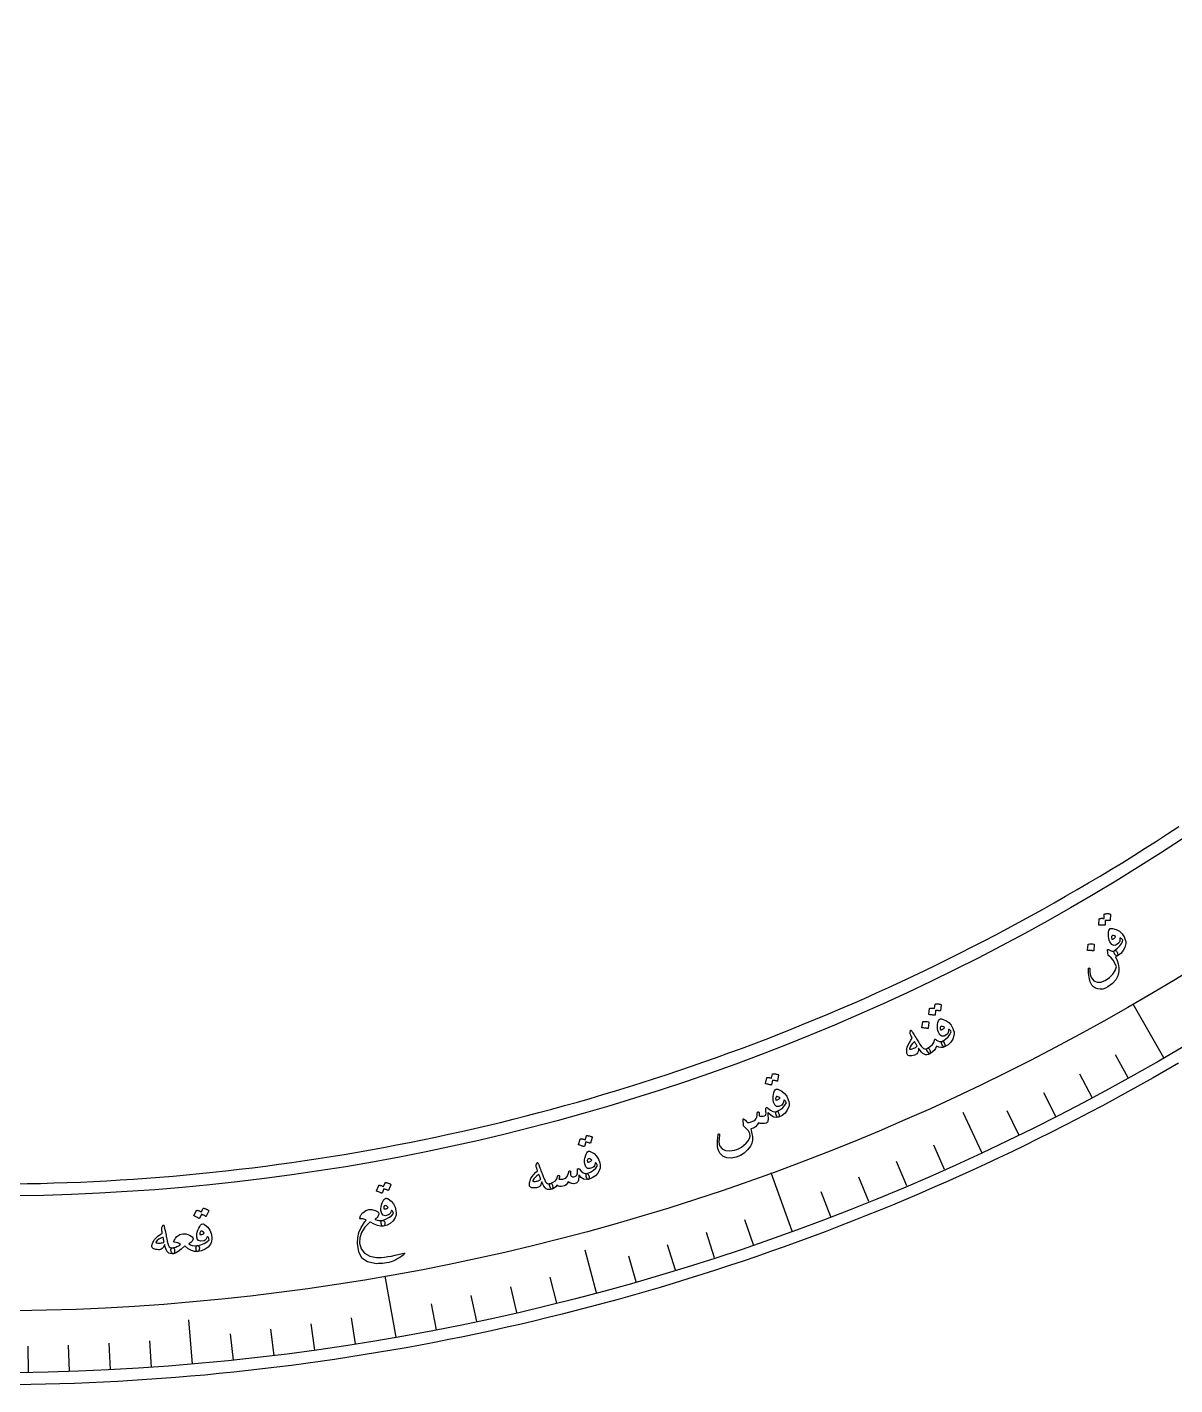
# Model space of a CAD drawing. Header units: millimetres. Extents: x -60 to 60, y -60 to 78.
# Drawn here: x 1.01 to 30.12, y -60 to -25.55 of the extents above; entities that cross this region are included whole.
import ezdxf

# ---------------------------------------------------------------- set-up
doc = ezdxf.new("R2010")
doc.units = ezdxf.units.MM
for name, color, linetype in [('CUT_INNER', 6, 'Continuous'), ('CUT_OUTER', 1, 'Continuous'), ('ENGRAVE', 7, 'Continuous'), ('ENGRAVE_FINE', 8, 'Continuous'), ('TEXT', 5, 'Continuous')]:
    doc.layers.add(name, color=color, linetype=linetype)

msp = doc.modelspace()

# ---------------------------------------------------------------- linework, layer by layer
at = {"layer": 'CUT_INNER'}
msp.add_lwpolyline([(0.6737, -54.8959), (1.0105, -54.8907), (1.3473, -54.8835), (1.684, -54.8742), (2.0207, -54.8628), (2.3573, -54.8494), (2.6938, -54.8339), (3.0302, -54.8163), (3.3665, -54.7967), (3.7027, -54.775), (4.0387, -54.7512), (4.3746, -54.7254), (4.7103, -54.6976), (5.0458, -54.6676), (5.3811, -54.6356), (5.7163, -54.6016), (6.0512, -54.5655), (6.3859, -54.5273), (6.7203, -54.4871), (7.0545, -54.4449), (7.3885, -54.4006), (7.7221, -54.3542), (8.0555, -54.3058), (8.3886, -54.2553), (8.7213, -54.2028), (9.0537, -54.1483), (9.3858, -54.0917), (9.7175, -54.0331), (10.0489, -53.9725), (10.3799, -53.9098), (10.7105, -53.8451), (11.0406, -53.7784), (11.3704, -53.7096), (11.6998, -53.6388), (12.0287, -53.566), (12.3571, -53.4912), (12.6851, -53.4144), (13.0126, -53.3356), (13.3396, -53.2547), (13.6661, -53.1719), (13.9921, -53.087), (14.3176, -53.0002), (14.6425, -52.9113), (14.9669, -52.8205), (15.2907, -52.7276), (15.614, -52.6328), (15.9366, -52.536), (16.2587, -52.4373), (16.5801, -52.3365), (16.9009, -52.2338), (17.2211, -52.1291), (17.5407, -52.0224), (17.8595, -51.9138), (18.1777, -51.8033), (18.4953, -51.6908), (18.8121, -51.5763), (19.1282, -51.4599), (19.4436, -51.3416), (19.7582, -51.2213), (20.0722, -51.0991), (20.3853, -50.975), (20.6977, -50.8489), (21.0093, -50.721), (21.3201, -50.5911), (21.6302, -50.4594), (21.9394, -50.3257), (22.2477, -50.1901), (22.5553, -50.0527), (22.862, -49.9133), (23.1678, -49.7721), (23.4728, -49.629), (23.7769, -49.4841), (24.08, -49.3372), (24.3823, -49.1885), (24.6837, -49.038), (24.9841, -48.8856), (25.2836, -48.7314), (25.5821, -48.5754), (25.8797, -48.4175), (26.1763, -48.2578), (26.4719, -48.0962), (26.7665, -47.9329), (27.0601, -47.7678), (27.3527, -47.6008), (27.6443, -47.4321), (27.9348, -47.2616), (28.2242, -47.0893), (28.5126, -46.9152), (28.8, -46.7394), (29.0862, -46.5618), (29.3714, -46.3825), (29.6554, -46.2014), (29.9383, -46.0185), (30.2201, -45.834)], dxfattribs=at)
at = {"layer": 'CUT_OUTER'}
msp.add_lwpolyline([(30.2123, -51.8384), (29.8937, -52.0228), (29.5739, -52.2052), (29.253, -52.3857), (28.931, -52.5642), (28.608, -52.7407), (28.2838, -52.9153), (27.9586, -53.0878), (27.6323, -53.2584), (27.305, -53.4269), (26.9767, -53.5935), (26.6473, -53.758), (26.317, -53.9205), (25.9856, -54.0809), (25.6533, -54.2394), (25.32, -54.3957), (24.9858, -54.5501), (24.6506, -54.7024), (24.3145, -54.8526), (23.9775, -55.0007), (23.6395, -55.1468), (23.3007, -55.2908), (22.961, -55.4328), (22.6204, -55.5726), (22.279, -55.7104), (21.9368, -55.846), (21.5937, -55.9796), (21.2498, -56.111), (20.9051, -56.2403), (20.5596, -56.3676), (20.2134, -56.4926), (19.8664, -56.6156), (19.5186, -56.7364), (19.1701, -56.8551), (18.8209, -56.9717), (18.471, -57.0861), (18.1204, -57.1984), (17.7691, -57.3085), (17.4171, -57.4164), (17.0645, -57.5222), (16.7112, -57.6258), (16.3573, -57.7273), (16.0028, -57.8266), (15.6476, -57.9237), (15.2919, -58.0186), (14.9357, -58.1113), (14.5788, -58.2019), (14.2214, -58.2902), (13.8635, -58.3764), (13.505, -58.4604), (13.1461, -58.5421), (12.7866, -58.6217), (12.4267, -58.699), (12.0663, -58.7742), (11.7054, -58.8471), (11.3441, -58.9178), (10.9824, -58.9863), (10.6203, -59.0526), (10.2577, -59.1167), (9.8948, -59.1785), (9.5315, -59.2381), (9.1678, -59.2955), (8.8038, -59.3506), (8.4395, -59.4035), (8.0748, -59.4542), (7.7099, -59.5026), (7.3446, -59.5488), (6.9791, -59.5927), (6.6133, -59.6344), (6.2473, -59.6739), (5.881, -59.7111), (5.5145, -59.746), (5.1478, -59.7788), (4.7809, -59.8092), (4.4139, -59.8374), (4.0466, -59.8634), (3.6792, -59.8871), (3.3117, -59.9085), (2.9441, -59.9277), (2.5763, -59.9447), (2.2084, -59.9593), (1.8405, -59.9718), (1.4725, -59.9819), (1.1044, -59.9898), (0.7363, -59.9955)], dxfattribs=at)
at = {"layer": 'ENGRAVE'}
for points in [[(29.847, -51.6965), (29.0616, -50.3362)], [(25.2278, -54.1011), (24.7536, -53.0843)], [(20.4166, -56.094), (19.8793, -54.6179)], [(15.4499, -57.66), (15.1595, -56.5762)], [(10.3658, -58.7871), (10.093, -57.2402)], [(5.2027, -59.4668), (5.1049, -58.3491)]]:
    msp.add_lwpolyline(points, dxfattribs=at)
for radius in [59.694, 58.1232, 55.206]:
    msp.add_circle((0, 0), radius, dxfattribs=at)
at = {"layer": 'ENGRAVE_FINE'}
for points in [[(28.9402, -52.2095), (28.6139, -51.6208)], [(28.0246, -52.7067), (27.7086, -52.1123)], [(27.1005, -53.1877), (26.7949, -52.5879)], [(26.1681, -53.6526), (25.873, -53.0475)], [(24.2797, -54.5332), (24.0059, -53.9182)], [(23.3243, -54.9486), (23.0613, -54.3289)], [(22.3618, -55.3473), (22.1096, -54.7231)], [(21.3924, -55.7291), (21.1512, -55.1007)], [(18.4465, -56.7724), (18.2384, -56.1321)], [(19.4345, -56.4418), (19.2153, -55.8053)], [(17.4528, -57.0857), (17.256, -56.4419)], [(16.4539, -57.3816), (16.2683, -56.7344)], [(13.4282, -58.164), (13.2768, -57.5081)], [(14.4413, -57.9208), (14.2784, -57.2676)], [(12.4111, -58.3895), (12.2711, -57.7311)], [(11.3902, -58.5973), (11.2617, -57.9364)], [(8.3078, -59.1131), (8.2141, -58.4464)], [(9.3382, -58.9591), (9.2329, -58.2942)], [(4.164, -59.5486), (4.1171, -58.877)], [(6.2397, -59.367), (6.1694, -58.6975)], [(7.2749, -59.249), (7.1928, -58.5809)], [(1.0418, -59.6849), (1.0301, -59.0118)], [(2.0833, -59.6576), (2.0598, -58.9848)], [(3.1241, -59.6122), (3.0889, -58.9399)]]:
    msp.add_lwpolyline(points, dxfattribs=at)
at = {"layer": 'TEXT'}
for points in [[(28.3325, -48.057), (28.3333, -48.0542), (28.3351, -48.0516), (28.3381, -48.0494), (28.3422, -48.0474), (28.3594, -48.0445), (28.3765, -48.0423), (28.3934, -48.041), (28.4102, -48.0404), (28.427, -48.0407), (28.444, -48.0418), (28.4612, -48.0439), (28.4785, -48.0468), (28.4825, -48.0484), (28.4853, -48.051), (28.487, -48.0545), (28.4876, -48.0589), (28.484, -48.2093), (28.483, -48.2118), (28.4802, -48.2135), (28.4757, -48.2142), (28.4694, -48.214), (28.4647, -48.2132), (28.4575, -48.2125), (28.4477, -48.212), (28.4353, -48.2117), (28.4202, -48.2115), (28.4024, -48.2114), (28.3816, -48.2114), (28.3581, -48.2114), (28.3538, -48.3288), (28.3528, -48.3329), (28.35, -48.3354), (28.3452, -48.3363), (28.3386, -48.3357), (28.3329, -48.3352), (28.324, -48.3346), (28.3119, -48.3339), (28.2966, -48.3331), (28.278, -48.3323), (28.2558, -48.3317), (28.2301, -48.3312), (28.2009, -48.3307), (28.1974, -48.3299), (28.1952, -48.3283), (28.1942, -48.3259), (28.1944, -48.3229), (28.2028, -48.1761), (28.2035, -48.1732), (28.2054, -48.1707), (28.2084, -48.1684), (28.2125, -48.1665), (28.2268, -48.1634), (28.2411, -48.1612), (28.2554, -48.1598), (28.2697, -48.1592), (28.284, -48.1594), (28.2982, -48.1603), (28.3123, -48.1618), (28.3263, -48.1639)], [(28.4852, -48.4209), (28.4959, -48.4166), (28.5094, -48.4144), (28.5257, -48.4146), (28.5448, -48.417), (28.6364, -48.444), (28.7156, -48.4886), (28.7822, -48.5507), (28.8362, -48.6306), (28.8574, -48.6764), (28.8712, -48.7201), (28.8778, -48.7618), (28.877, -48.8015), (28.854, -48.8961), (28.8111, -48.9792), (28.7484, -49.0507), (28.6657, -49.1106), (28.6557, -49.1137), (28.6445, -49.1118), (28.6321, -49.1051), (28.6186, -49.0934), (28.612, -49.0864), (28.606, -49.0789), (28.6005, -49.0708), (28.5955, -49.0622), (28.5911, -49.0534), (28.5871, -49.0448), (28.5836, -49.0363), (28.5806, -49.0282), (28.577, -49.013), (28.5773, -49), (28.5815, -48.989), (28.5896, -48.9801), (28.6681, -48.9189), (28.7295, -48.8544), (28.7737, -48.7868), (28.8009, -48.7159), (28.7865, -48.697), (28.7739, -48.6826), (28.7633, -48.6727), (28.7546, -48.6672), (28.7457, -48.6633), (28.7386, -48.6616), (28.7332, -48.662), (28.7296, -48.6645), (28.7275, -48.6669), (28.7262, -48.6694), (28.7256, -48.6719), (28.7258, -48.6745), (28.7287, -48.7113), (28.7246, -48.7434), (28.7133, -48.771), (28.6949, -48.794), (28.6291, -48.8398), (28.5708, -48.8488), (28.5199, -48.821), (28.4766, -48.7566), (28.4599, -48.7148), (28.4482, -48.6682), (28.4414, -48.6168), (28.4395, -48.5606), (28.4422, -48.5096), (28.4508, -48.4693), (28.4651, -48.4398), (28.4852, -48.4209)], [(27.9198, -48.8225), (27.9206, -48.8197), (27.9225, -48.8171), (27.9256, -48.8149), (27.9298, -48.813), (27.9645, -48.8083), (27.999, -48.8071), (28.0334, -48.8094), (28.0677, -48.8151), (28.0716, -48.8168), (28.0743, -48.8191), (28.0757, -48.8222), (28.0758, -48.8259), (28.0711, -48.9757), (28.0701, -48.9798), (28.0672, -48.9823), (28.0624, -48.9832), (28.0557, -48.9826), (28.05, -48.982), (28.041, -48.9813), (28.0289, -48.9805), (28.0136, -48.9797), (27.9948, -48.9788), (27.9726, -48.9779), (27.9468, -48.9772), (27.9174, -48.9766), (27.9132, -48.9761), (27.9105, -48.9747), (27.9093, -48.9725), (27.9095, -48.9695)], [(28.5295, -48.6051), (28.5175, -48.6176), (28.5126, -48.6349), (28.5146, -48.6572), (28.5236, -48.6844), (28.5259, -48.6881), (28.5278, -48.6907), (28.5292, -48.6921), (28.5301, -48.6922), (28.5467, -48.6872), (28.5626, -48.6805), (28.5776, -48.672), (28.5919, -48.6618), (28.6035, -48.6512), (28.612, -48.6407), (28.6175, -48.6304), (28.6198, -48.6201), (28.5899, -48.6064), (28.5649, -48.5994), (28.5447, -48.5989), (28.5295, -48.6051)], [(28.4128, -48.9704), (28.4129, -48.9597), (28.4162, -48.9529), (28.4228, -48.9501), (28.4326, -48.9511), (28.439, -48.9531), (28.4465, -48.9557), (28.4552, -48.9592), (28.465, -48.9634), (28.4759, -48.9683), (28.4877, -48.974), (28.5004, -48.9803), (28.514, -48.9873), (28.5312, -48.9934), (28.5496, -48.9942), (28.5691, -48.9898), (28.5896, -48.9801), (28.6043, -48.9741), (28.618, -48.9737), (28.6307, -48.9791), (28.6423, -48.9902), (28.6517, -49.004), (28.6595, -49.0205), (28.6656, -49.0396), (28.6702, -49.0613), (28.6726, -49.0803), (28.6727, -49.0949), (28.6704, -49.1049), (28.6657, -49.1106), (28.6206, -49.1369), (28.6592, -49.2258), (28.6852, -49.3177), (28.6984, -49.4127), (28.6987, -49.5107), (28.6763, -49.6211), (28.6231, -49.723), (28.5391, -49.8162), (28.4244, -49.9006), (28.3594, -49.9337), (28.295, -49.9529), (28.2312, -49.9581), (28.1683, -49.9493), (28.1106, -49.928), (28.0614, -49.8964), (28.0205, -49.8545), (27.9881, -49.8023), (27.9749, -49.7716), (27.9635, -49.7365), (27.9539, -49.6972), (27.9462, -49.6536), (27.9401, -49.6058), (27.9354, -49.554), (27.9321, -49.4981), (27.9303, -49.4381), (27.9305, -49.4329), (27.9317, -49.4287), (27.9339, -49.4252), (27.9371, -49.4227), (27.942, -49.4204), (27.9467, -49.4192), (27.951, -49.4192), (27.955, -49.4203), (27.9594, -49.423), (27.9623, -49.4272), (27.964, -49.4329), (27.9643, -49.4401), (27.9693, -49.5217), (27.9776, -49.5872), (27.9895, -49.6366), (28.0048, -49.6697), (28.0715, -49.7444), (28.1517, -49.78), (28.2454, -49.7762), (28.3525, -49.733), (28.463, -49.6596), (28.5486, -49.5776), (28.6095, -49.4871), (28.6455, -49.3884), (28.6043, -49.2999), (28.5577, -49.2244), (28.5058, -49.162), (28.4485, -49.1126), (28.4395, -49.1056), (28.4329, -49.0999), (28.4287, -49.0954), (28.427, -49.0922)], [(24.0423, -50.3407), (24.0432, -50.3379), (24.0453, -50.3355), (24.0485, -50.3335), (24.0528, -50.3319), (24.0701, -50.3305), (24.0873, -50.3298), (24.1043, -50.3299), (24.1211, -50.3308), (24.1378, -50.3326), (24.1546, -50.3352), (24.1716, -50.3387), (24.1885, -50.3431), (24.1924, -50.3451), (24.195, -50.348), (24.1964, -50.3516), (24.1966, -50.356), (24.1799, -50.5055), (24.1787, -50.5079), (24.1758, -50.5093), (24.1712, -50.5097), (24.165, -50.5089), (24.1604, -50.5077), (24.1532, -50.5064), (24.1435, -50.5051), (24.1312, -50.5037), (24.1162, -50.5022), (24.0984, -50.5005), (24.0777, -50.4987), (24.0542, -50.4967), (24.0398, -50.6132), (24.0384, -50.6172), (24.0354, -50.6195), (24.0306, -50.62), (24.024, -50.6188), (24.0184, -50.6178), (24.0095, -50.6164), (23.9976, -50.6147), (23.9824, -50.6126), (23.9639, -50.6102), (23.9419, -50.6076), (23.9164, -50.6048), (23.8873, -50.6018), (23.8839, -50.6007), (23.8818, -50.5989), (23.881, -50.5965), (23.8815, -50.5934), (23.9026, -50.448), (23.9036, -50.4452), (23.9057, -50.4428), (23.9088, -50.4408), (23.9131, -50.4393), (23.9276, -50.4374), (23.9421, -50.4365), (23.9564, -50.4363), (23.9707, -50.437), (23.985, -50.4384), (23.999, -50.4405), (24.0129, -50.4432), (24.0267, -50.4466)], [(23.7286, -50.7839), (23.7296, -50.7811), (23.7317, -50.7787), (23.7349, -50.7768), (23.7393, -50.7752), (23.7742, -50.7735), (23.8086, -50.7752), (23.8426, -50.7803), (23.8762, -50.7889), (23.88, -50.7908), (23.8824, -50.7934), (23.8836, -50.7965), (23.8834, -50.8003), (23.8666, -50.9491), (23.8653, -50.9531), (23.8622, -50.9553), (23.8574, -50.9558), (23.8508, -50.9546), (23.8451, -50.9536), (23.8363, -50.9522), (23.8243, -50.9504), (23.8091, -50.9482), (23.7906, -50.9457), (23.7685, -50.9431), (23.7429, -50.9402), (23.7137, -50.9371), (23.7097, -50.9362), (23.7071, -50.9347), (23.706, -50.9324), (23.7065, -50.9294)], [(24.1626, -50.7164), (24.1737, -50.713), (24.1873, -50.7121), (24.2035, -50.7137), (24.2223, -50.7177), (24.3113, -50.7526), (24.3863, -50.8039), (24.4472, -50.8716), (24.4941, -50.9559), (24.5112, -51.0033), (24.5212, -51.0481), (24.5241, -51.0902), (24.5198, -51.1297), (24.4887, -51.2219), (24.4388, -51.301), (24.37, -51.3667), (24.2825, -51.4192), (24.2722, -51.4214), (24.2612, -51.4186), (24.2495, -51.4108), (24.237, -51.398), (24.2311, -51.3905), (24.2257, -51.3824), (24.221, -51.3739), (24.2168, -51.3649), (24.2131, -51.3557), (24.2099, -51.3468), (24.2071, -51.3381), (24.2048, -51.3297), (24.2026, -51.3143), (24.204, -51.3013), (24.2092, -51.2908), (24.218, -51.2826), (24.3015, -51.2285), (24.3683, -51.1696), (24.4183, -51.106), (24.4515, -51.0378), (24.4388, -51.0177), (24.4275, -51.0023), (24.4178, -50.9915), (24.4096, -50.9853), (24.4011, -50.9806), (24.3942, -50.9783), (24.3888, -50.9782), (24.3849, -50.9803), (24.3826, -50.9826), (24.3811, -50.985), (24.3803, -50.9874), (24.3803, -50.99), (24.38, -51.0269), (24.373, -51.0586), (24.3594, -51.0851), (24.3391, -51.1064), (24.2696, -51.1462), (24.2107, -51.1501), (24.1624, -51.1181), (24.1249, -51.0501), (24.1119, -51.007), (24.1043, -50.9596), (24.102, -50.9078), (24.1049, -50.8516), (24.1121, -50.8011), (24.1241, -50.7617), (24.141, -50.7335), (24.1626, -50.7164)], [(24.1907, -50.9038), (24.1777, -50.9152), (24.1713, -50.932), (24.1714, -50.9544), (24.178, -50.9823), (24.18, -50.9862), (24.1816, -50.9889), (24.1829, -50.9904), (24.1838, -50.9906), (24.2008, -50.9871), (24.2171, -50.9818), (24.2329, -50.9747), (24.248, -50.9657), (24.2605, -50.9562), (24.2699, -50.9465), (24.2762, -50.9366), (24.2794, -50.9266), (24.2508, -50.9104), (24.2265, -50.9011), (24.2065, -50.8989), (24.1907, -50.9038)], [(23.4138, -51.0111), (23.4183, -50.9975), (23.4248, -50.9931), (23.4332, -50.998), (23.4436, -51.0121), (23.449, -51.0211), (23.4566, -51.0334), (23.4665, -51.0491), (23.4785, -51.0681), (23.4928, -51.0908), (23.5094, -51.1172), (23.5281, -51.1475), (23.5491, -51.1816), (23.5698, -51.2151), (23.5882, -51.2451), (23.6045, -51.2716), (23.6186, -51.2946), (23.6305, -51.314), (23.6401, -51.3297), (23.6474, -51.3418), (23.6525, -51.3501), (23.6859, -51.4021), (23.717, -51.44), (23.7459, -51.464), (23.7725, -51.474), (23.7886, -51.4752), (23.8063, -51.4728), (23.8254, -51.4666), (23.8461, -51.4566), (23.8593, -51.4529), (23.8715, -51.4545), (23.8828, -51.4615), (23.893, -51.4737), (23.9021, -51.4899), (23.9095, -51.5072), (23.915, -51.5256), (23.9186, -51.5451), (23.9199, -51.5625), (23.9188, -51.5764), (23.9154, -51.5868), (23.9096, -51.5937), (23.8693, -51.6118), (23.8314, -51.6206), (23.7959, -51.6199), (23.7628, -51.6097), (23.7289, -51.588), (23.694, -51.555), (23.6582, -51.5106), (23.6213, -51.455), (23.6164, -51.5014), (23.6076, -51.5402), (23.5948, -51.5713), (23.578, -51.5948), (23.5617, -51.6079), (23.5408, -51.6196), (23.5153, -51.6299), (23.4853, -51.6389), (23.4525, -51.6457), (23.4239, -51.6493), (23.3996, -51.6494), (23.3796, -51.6463), (23.3615, -51.6394), (23.3473, -51.63), (23.3371, -51.6182), (23.3309, -51.6039), (23.3264, -51.5845), (23.3235, -51.5621), (23.3223, -51.5366), (23.3226, -51.5082), (23.3241, -51.479), (23.3263, -51.4554), (23.3291, -51.4372), (23.3325, -51.4244), (23.3577, -51.3674), (23.3876, -51.3109), (23.4223, -51.255), (23.4617, -51.1996), (23.4463, -51.1712), (23.4333, -51.1466), (23.4227, -51.1257), (23.4145, -51.1086), (23.4087, -51.0937), (23.4054, -51.0796), (23.4044, -51.0662), (23.4058, -51.0535)], [(23.515, -51.2877), (23.4685, -51.332), (23.4323, -51.3767), (23.4065, -51.4221), (23.391, -51.468), (23.3909, -51.4733), (23.3929, -51.4772), (23.3967, -51.4799), (23.4025, -51.4811), (23.4215, -51.4807), (23.4412, -51.4781), (23.4614, -51.4732), (23.4823, -51.466), (23.5037, -51.4566), (23.5257, -51.445), (23.5483, -51.4311), (23.5715, -51.415), (23.5749, -51.412), (23.578, -51.4079), (23.5808, -51.4028), (23.5834, -51.3967), (23.5768, -51.3846), (23.5696, -51.3721), (23.5619, -51.3591), (23.5536, -51.3457), (23.5448, -51.3319), (23.5354, -51.3176), (23.5255, -51.3029), (23.515, -51.2877)], [(24.218, -51.2826), (24.2319, -51.2808), (24.2427, -51.2807), (24.2503, -51.2823), (24.2548, -51.2857), (24.2592, -51.2919), (24.2635, -51.3001), (24.2678, -51.3102), (24.272, -51.3221), (24.2835, -51.3613), (24.289, -51.3906), (24.2887, -51.4099), (24.2825, -51.4192), (24.2386, -51.4329), (24.1892, -51.4349), (24.1344, -51.4253), (24.0742, -51.4041), (24.0523, -51.4596), (24.0175, -51.5097), (23.97, -51.5544), (23.9096, -51.5937), (23.9019, -51.5955), (23.8943, -51.5938), (23.8867, -51.5887), (23.8791, -51.58), (23.8373, -51.5217), (23.8326, -51.5152), (23.8296, -51.5072), (23.8283, -51.4978), (23.8286, -51.4869), (23.8305, -51.4777), (23.834, -51.4696), (23.8392, -51.4626), (23.8461, -51.4566), (23.9178, -51.4094), (23.9716, -51.3594), (24.0072, -51.3066), (24.0248, -51.2511), (24.0265, -51.2439), (24.0297, -51.2377), (24.0343, -51.2328), (24.0404, -51.229), (24.0468, -51.227), (24.0523, -51.2276), (24.0568, -51.2307), (24.0605, -51.2362), (24.0634, -51.2419), (24.0663, -51.2465), (24.0692, -51.2503), (24.0721, -51.253), (24.1121, -51.2717), (24.1497, -51.2828), (24.185, -51.2865), (24.218, -51.2826)], [(19.9163, -52.111), (19.9175, -52.1083), (19.9197, -52.1061), (19.9231, -52.1043), (19.9275, -52.1031), (19.9449, -52.1031), (19.9621, -52.1038), (19.979, -52.1053), (19.9957, -52.1075), (20.0122, -52.1106), (20.0288, -52.1146), (20.0453, -52.1195), (20.0619, -52.1252), (20.0656, -52.1275), (20.068, -52.1305), (20.0691, -52.1343), (20.0689, -52.1387), (20.0402, -52.2863), (20.0388, -52.2887), (20.0358, -52.2898), (20.0312, -52.2898), (20.0251, -52.2885), (20.0206, -52.287), (20.0135, -52.2851), (20.0039, -52.283), (19.9918, -52.2806), (19.977, -52.2779), (19.9594, -52.2748), (19.9389, -52.2713), (19.9157, -52.2675), (19.8919, -52.3824), (19.8903, -52.3863), (19.887, -52.3883), (19.8822, -52.3885), (19.8758, -52.3868), (19.8702, -52.3853), (19.8615, -52.3832), (19.8497, -52.3805), (19.8348, -52.3772), (19.8166, -52.3733), (19.7948, -52.369), (19.7696, -52.3642), (19.7409, -52.3589), (19.7375, -52.3574), (19.7356, -52.3555), (19.735, -52.353), (19.7358, -52.35), (19.7685, -52.2067), (19.7697, -52.204), (19.7719, -52.2018), (19.7753, -52.2001), (19.7797, -52.1989), (19.7943, -52.1982), (19.8087, -52.1984), (19.8231, -52.1994), (19.8373, -52.2012), (19.8513, -52.2038), (19.8652, -52.207), (19.8788, -52.2109), (19.8923, -52.2153)], [(20.006, -52.4952), (20.0174, -52.4927), (20.031, -52.4929), (20.0471, -52.4957), (20.0655, -52.5013), (20.1513, -52.5432), (20.2219, -52.6003), (20.2773, -52.6728), (20.3172, -52.7606), (20.3304, -52.8092), (20.3368, -52.8546), (20.3363, -52.8968), (20.3288, -52.9359), (20.2904, -53.0253), (20.2343, -53.1001), (20.1605, -53.1601), (20.069, -53.2053), (20.0586, -53.2067), (20.0479, -53.203), (20.0368, -53.1943), (20.0254, -53.1805), (20.0201, -53.1725), (20.0154, -53.1641), (20.0113, -53.1552), (20.0079, -53.1459), (20.0049, -53.1365), (20.0025, -53.1273), (20.0004, -53.1184), (19.9988, -53.1099), (19.9978, -53.0943), (20.0003, -53.0815), (20.0063, -53.0714), (20.0157, -53.064), (20.1033, -53.0168), (20.1746, -52.9634), (20.2295, -52.9041), (20.2682, -52.8387), (20.2571, -52.8177), (20.2471, -52.8014), (20.2383, -52.7899), (20.2306, -52.783), (20.2225, -52.7777), (20.2158, -52.7748), (20.2104, -52.7743), (20.2064, -52.7761), (20.204, -52.7782), (20.2022, -52.7804), (20.2012, -52.7828), (20.201, -52.7854), (20.1978, -52.8221), (20.1883, -52.8531), (20.1725, -52.8785), (20.1506, -52.8981), (20.0781, -52.9322), (20.0191, -52.9314), (19.9736, -52.8955), (19.9416, -52.8248), (19.9321, -52.7808), (19.9284, -52.7329), (19.9302, -52.6811), (19.9377, -52.6253), (19.9489, -52.5755), (19.9641, -52.5372), (19.9831, -52.5105), (20.006, -52.4952)], [(20.019, -52.6842), (20.0051, -52.6945), (19.9974, -52.7108), (19.9956, -52.7331), (20, -52.7614), (20.0017, -52.7655), (20.0031, -52.7683), (20.0042, -52.7699), (20.0051, -52.7702), (20.0223, -52.7681), (20.0391, -52.7641), (20.0553, -52.7582), (20.0711, -52.7506), (20.0843, -52.742), (20.0945, -52.7331), (20.1016, -52.7238), (20.1056, -52.7141), (20.0784, -52.6956), (20.0549, -52.6845), (20.0351, -52.6806), (20.019, -52.6842)], [(19.7438, -52.9993), (19.7439, -52.9902), (19.7458, -52.982), (19.7497, -52.9746), (19.7554, -52.9681), (19.7642, -52.9631), (19.7746, -52.9632), (19.7867, -52.9682), (19.8004, -52.9782), (19.8635, -53.0282), (19.9204, -53.0591), (19.9712, -53.0711), (20.0157, -53.064), (20.0375, -53.0614), (20.056, -53.073), (20.0714, -53.0988), (20.0836, -53.1389), (20.0873, -53.1641), (20.0861, -53.1837), (20.08, -53.1974), (20.069, -53.2053), (20.0091, -53.2152), (19.9462, -53.2009), (19.8803, -53.1623), (19.8116, -53.0994), (19.8057, -53.0936), (19.8015, -53.0928), (19.7989, -53.0971), (19.798, -53.1063), (19.8012, -53.1711), (19.8026, -53.2236), (19.8024, -53.2638), (19.8005, -53.2915), (19.7961, -53.3128), (19.7873, -53.33), (19.7741, -53.3433), (19.7565, -53.3526), (19.71, -53.3654), (19.6616, -53.3684), (19.6114, -53.3615), (19.5594, -53.3447), (19.5284, -53.401), (19.4851, -53.4461), (19.4296, -53.4799), (19.3619, -53.5024), (19.3747, -53.5446), (19.3855, -53.5849), (19.3941, -53.6232), (19.4008, -53.6597), (19.4054, -53.6942), (19.408, -53.7271), (19.4087, -53.7582), (19.4073, -53.7875), (19.4024, -53.8278), (19.3925, -53.8665), (19.3774, -53.9037), (19.3572, -53.9393), (19.2828, -54.035), (19.1981, -54.1137), (19.1031, -54.1753), (18.9979, -54.2199), (18.8687, -54.246), (18.7558, -54.2371), (18.6594, -54.1932), (18.5796, -54.1145), (18.5611, -54.0835), (18.5456, -54.0441), (18.533, -53.9965), (18.5234, -53.9404), (18.5181, -53.8769), (18.5186, -53.8068), (18.5247, -53.73), (18.5365, -53.6466), (18.5381, -53.6406), (18.5404, -53.636), (18.5433, -53.6326), (18.547, -53.6306), (18.5523, -53.6293), (18.5572, -53.6293), (18.5616, -53.6305), (18.5656, -53.633), (18.5688, -53.6364), (18.5709, -53.6405), (18.5718, -53.6452), (18.5717, -53.6504), (18.559, -53.7501), (18.556, -53.8312), (18.5628, -53.8935), (18.5795, -53.9371), (18.6429, -54.0073), (18.7266, -54.0487), (18.8305, -54.0613), (18.9546, -54.0448), (19.0125, -54.0269), (19.0714, -53.9992), (19.131, -53.9619), (19.1915, -53.9148), (19.2492, -53.8599), (19.2948, -53.803), (19.3284, -53.7442), (19.3499, -53.6834), (19.3368, -53.6174), (19.3069, -53.5553), (19.2602, -53.497), (19.1968, -53.4424), (19.1902, -53.436), (19.1854, -53.4292), (19.1824, -53.4219), (19.1813, -53.4141), (19.1706, -53.27), (19.1715, -53.2563), (19.1754, -53.2486), (19.1824, -53.247), (19.1925, -53.2514), (19.2094, -53.2669), (19.2267, -53.2845), (19.2444, -53.3042), (19.2623, -53.3261), (19.2865, -53.3416), (19.3243, -53.3416), (19.3758, -53.3261), (19.4409, -53.2952), (19.4735, -53.2715), (19.4987, -53.2414), (19.5163, -53.2049), (19.5264, -53.162), (19.5277, -53.156), (19.5287, -53.1498), (19.5293, -53.1434), (19.5297, -53.1367), (19.5298, -53.1299), (19.53, -53.1229), (19.5301, -53.1159), (19.5301, -53.1088), (19.5306, -53.0952), (19.5325, -53.0847), (19.5356, -53.0773), (19.5402, -53.0729), (19.5449, -53.0711), (19.5501, -53.0706), (19.5558, -53.0715), (19.562, -53.0738), (19.5675, -53.0766), (19.5716, -53.0806), (19.5744, -53.0857), (19.5758, -53.092), (19.5769, -53.1434), (19.58, -53.158), (19.5863, -53.169), (19.5958, -53.1764), (19.6083, -53.1801), (19.6446, -53.1827), (19.6791, -53.1786), (19.7117, -53.1678), (19.7425, -53.1502), (19.7497, -53.1361), (19.7522, -53.1063), (19.7503, -53.0607), (19.7438, -52.9993)], [(15.1936, -53.6783), (15.1951, -53.6758), (15.1975, -53.6738), (15.201, -53.6723), (15.2055, -53.6715), (15.2228, -53.673), (15.2399, -53.6753), (15.2566, -53.6783), (15.273, -53.682), (15.2892, -53.6865), (15.3053, -53.692), (15.3214, -53.6983), (15.3374, -53.7055), (15.3408, -53.7081), (15.343, -53.7113), (15.3437, -53.7152), (15.3431, -53.7196), (15.3015, -53.8641), (15.2998, -53.8663), (15.2967, -53.8671), (15.2922, -53.8667), (15.2862, -53.8649), (15.2818, -53.8629), (15.275, -53.8605), (15.2656, -53.8575), (15.2537, -53.854), (15.2392, -53.85), (15.2219, -53.8454), (15.2019, -53.8401), (15.1791, -53.8342), (15.1452, -53.9466), (15.1432, -53.9503), (15.1398, -53.952), (15.1349, -53.9517), (15.1287, -53.9494), (15.1233, -53.9475), (15.1148, -53.9446), (15.1033, -53.9409), (15.0887, -53.9362), (15.0709, -53.9308), (15.0497, -53.9245), (15.025, -53.9175), (14.9968, -53.9096), (14.9936, -53.9079), (14.9919, -53.9058), (14.9915, -53.9033), (14.9925, -53.9004), (15.0379, -53.7605), (15.0393, -53.758), (15.0418, -53.756), (15.0452, -53.7546), (15.0497, -53.7537), (15.0643, -53.7544), (15.0787, -53.7558), (15.0929, -53.7581), (15.1069, -53.7612), (15.1207, -53.765), (15.1342, -53.7695), (15.1474, -53.7745), (15.1604, -53.7801)], [(15.2488, -54.0691), (15.2603, -54.0676), (15.2739, -54.069), (15.2896, -54.0732), (15.3074, -54.0804), (15.3892, -54.1298), (15.4545, -54.193), (15.5031, -54.2701), (15.5351, -54.3611), (15.5439, -54.4107), (15.5462, -54.4565), (15.5419, -54.4985), (15.531, -54.5367), (15.4848, -54.6224), (15.4222, -54.6918), (15.3434, -54.7451), (15.2482, -54.782), (15.2377, -54.7824), (15.2274, -54.7778), (15.2171, -54.7681), (15.207, -54.7534), (15.2025, -54.745), (15.1985, -54.7361), (15.1953, -54.7269), (15.1926, -54.7173), (15.1906, -54.7077), (15.1889, -54.6983), (15.1877, -54.6893), (15.1868, -54.6806), (15.1872, -54.6651), (15.1908, -54.6525), (15.1977, -54.643), (15.2078, -54.6365), (15.2992, -54.5972), (15.375, -54.5504), (15.435, -54.4962), (15.4793, -54.4346), (15.4701, -54.4127), (15.4616, -54.3955), (15.4539, -54.3832), (15.4468, -54.3758), (15.4392, -54.3697), (15.4328, -54.3662), (15.4275, -54.3652), (15.4233, -54.3667), (15.4207, -54.3686), (15.4188, -54.3706), (15.4176, -54.3729), (15.4171, -54.3755), (15.4106, -54.4118), (15.3984, -54.4418), (15.3805, -54.4656), (15.3569, -54.4832), (15.2816, -54.5108), (15.2229, -54.5046), (15.1808, -54.4649), (15.1552, -54.3916), (15.1497, -54.3469), (15.1502, -54.2989), (15.1567, -54.2474), (15.1691, -54.1925), (15.1848, -54.1439), (15.2032, -54.1072), (15.2246, -54.0822), (15.2488, -54.0691)], [(13.9389, -54.3695), (13.9458, -54.3569), (13.953, -54.3538), (13.9604, -54.3601), (13.9681, -54.3759), (13.9718, -54.3856), (13.9771, -54.3991), (13.984, -54.4163), (13.9924, -54.4372), (14.0025, -54.462), (14.014, -54.491), (14.0271, -54.5241), (14.0416, -54.5614), (14.056, -54.5981), (14.0688, -54.6309), (14.0801, -54.6599), (14.0899, -54.685), (14.0981, -54.7062), (14.1048, -54.7234), (14.1098, -54.7366), (14.1133, -54.7457), (14.1369, -54.8027), (14.1608, -54.8457), (14.1849, -54.8744), (14.2093, -54.889), (14.2249, -54.8931), (14.2427, -54.8938), (14.2627, -54.8911), (14.2848, -54.885), (14.2985, -54.8837), (14.3102, -54.8875), (14.32, -54.8963), (14.3279, -54.9102), (14.334, -54.9278), (14.3381, -54.9461), (14.3403, -54.9652), (14.3404, -54.985), (14.3385, -55.0024), (14.335, -55.0159), (14.3297, -55.0255), (14.3228, -55.0312), (14.28, -55.0419), (14.2411, -55.0437), (14.2063, -55.0367), (14.1755, -55.0208), (14.1461, -54.9934), (14.1176, -54.9547), (14.0902, -54.9046), (14.0639, -54.8433), (14.0508, -54.8881), (14.0353, -54.9247), (14.0171, -54.953), (13.9964, -54.9731), (13.978, -54.9831), (13.9553, -54.9909), (13.9284, -54.9966), (13.8973, -55), (13.8637, -55.0009), (13.835, -54.9992), (13.8111, -54.9951), (13.792, -54.9884), (13.7754, -54.9784), (13.7631, -54.9667), (13.7552, -54.9532), (13.7516, -54.938), (13.7506, -54.9181), (13.7518, -54.8956), (13.7551, -54.8703), (13.7605, -54.8423), (13.7672, -54.814), (13.7736, -54.7911), (13.7796, -54.7737), (13.7852, -54.7617), (13.8201, -54.7101), (13.8596, -54.6599), (13.9037, -54.611), (13.9524, -54.5635), (13.9423, -54.5329), (13.9339, -54.5063), (13.9272, -54.4839), (13.9222, -54.4656), (13.9192, -54.4499), (13.9184, -54.4354), (13.9198, -54.422), (13.9235, -54.4098)], [(15.2449, -54.2584), (15.2301, -54.2675), (15.2209, -54.283), (15.2172, -54.3051), (15.219, -54.3337), (15.2203, -54.3379), (15.2215, -54.3408), (15.2225, -54.3425), (15.2234, -54.3429), (15.2407, -54.3423), (15.2577, -54.3398), (15.2744, -54.3354), (15.2908, -54.3292), (15.3048, -54.3219), (15.3157, -54.3139), (15.3236, -54.3053), (15.3284, -54.2959), (15.303, -54.2751), (15.2806, -54.2619), (15.2612, -54.2564), (15.2449, -54.2584)], [(13.9892, -54.6598), (13.9355, -54.695), (13.8919, -54.7326), (13.8584, -54.7726), (13.8349, -54.815), (13.834, -54.8202), (13.8352, -54.8244), (13.8385, -54.8277), (13.8439, -54.83), (13.8627, -54.833), (13.8826, -54.8339), (13.9034, -54.8327), (13.9251, -54.8294), (13.9479, -54.8239), (13.9716, -54.8164), (13.9964, -54.8068), (14.0221, -54.7951), (14.0259, -54.7927), (14.0297, -54.7893), (14.0334, -54.7847), (14.037, -54.7792), (14.0327, -54.7661), (14.0278, -54.7525), (14.0225, -54.7384), (14.0168, -54.7237), (14.0106, -54.7085), (14.0039, -54.6928), (13.9967, -54.6766), (13.9892, -54.6598)], [(14.4623, -54.7136), (14.465, -54.7034), (14.4686, -54.695), (14.4731, -54.6882), (14.4786, -54.6832), (14.4845, -54.6802), (14.4906, -54.6796), (14.4969, -54.6813), (14.5034, -54.6853), (14.5089, -54.6916), (14.5121, -54.6999), (14.513, -54.7104), (14.5117, -54.723), (14.51, -54.7297), (14.5085, -54.7365), (14.5072, -54.7434), (14.506, -54.7506), (14.5047, -54.7579), (14.5031, -54.7652), (14.5012, -54.7727), (14.499, -54.7802), (14.5961, -54.7793), (14.6695, -54.7491), (14.7192, -54.6898), (14.7451, -54.6015), (14.7477, -54.5914), (14.751, -54.583), (14.7549, -54.5764), (14.7596, -54.5715), (14.7655, -54.5684), (14.7715, -54.5674), (14.7777, -54.5686), (14.784, -54.5719), (14.7895, -54.5771), (14.793, -54.5842), (14.7947, -54.5931), (14.7944, -54.6038), (14.7926, -54.6301), (14.7926, -54.6517), (14.7944, -54.6687), (14.7979, -54.6811), (14.8083, -54.6973), (14.824, -54.7084), (14.8451, -54.7143), (14.8716, -54.715), (14.8991, -54.711), (14.9216, -54.7032), (14.9391, -54.6914), (14.9516, -54.6758), (14.9601, -54.6536), (14.9656, -54.622), (14.9681, -54.5809), (14.9675, -54.5305), (14.9678, -54.5244), (14.9705, -54.5193), (14.9757, -54.5152), (14.9834, -54.5122), (14.9917, -54.5108), (14.9988, -54.5115), (15.0048, -54.5142), (15.0096, -54.519), (15.0595, -54.5767), (15.1094, -54.6154), (15.1594, -54.6352), (15.2094, -54.636), (15.2201, -54.6374), (15.2304, -54.6441), (15.2402, -54.6562), (15.2496, -54.6736), (15.2581, -54.6929), (15.2639, -54.711), (15.267, -54.7279), (15.2673, -54.7436), (15.2658, -54.7585), (15.2624, -54.7698), (15.2571, -54.7775), (15.2499, -54.7815), (15.1849, -54.7888), (15.1234, -54.7735), (15.0653, -54.7356), (15.0107, -54.6753), (15.008, -54.6721), (15.0058, -54.6714), (15.004, -54.6732), (15.0026, -54.6775), (15.0002, -54.7276), (14.9963, -54.7693), (14.991, -54.8024), (14.9842, -54.827), (14.9746, -54.8458), (14.9625, -54.8612), (14.9479, -54.8731), (14.9308, -54.8815), (14.8756, -54.8927), (14.8243, -54.89), (14.7769, -54.8733), (14.7334, -54.8427), (14.7086, -54.8844), (14.6776, -54.9176), (14.6404, -54.9426), (14.597, -54.9591), (14.553, -54.9665), (14.5125, -54.9645), (14.4754, -54.9532), (14.4417, -54.9324), (14.4166, -54.9686), (14.3885, -54.9971), (14.3572, -55.018), (14.3228, -55.0312), (14.3071, -55.028), (14.2909, -55.0104), (14.2742, -54.9785), (14.257, -54.9321), (14.255, -54.9171), (14.2589, -54.9043), (14.2689, -54.8936), (14.2848, -54.885), (14.3552, -54.8543), (14.4083, -54.8154), (14.444, -54.7685), (14.4623, -54.7136)], [(10.0881, -54.8675), (10.0898, -54.8651), (10.0924, -54.8633), (10.096, -54.8622), (10.1005, -54.8618), (10.1177, -54.8649), (10.1344, -54.8688), (10.1508, -54.8733), (10.1668, -54.8786), (10.1825, -54.8846), (10.198, -54.8915), (10.2134, -54.8994), (10.2287, -54.908), (10.2319, -54.911), (10.2337, -54.9144), (10.2341, -54.9182), (10.2331, -54.9226), (10.178, -55.0625), (10.1762, -55.0646), (10.173, -55.0651), (10.1685, -55.0643), (10.1627, -55.0619), (10.1586, -55.0595), (10.152, -55.0564), (10.1429, -55.0526), (10.1314, -55.0481), (10.1174, -55.0427), (10.1006, -55.0365), (10.0812, -55.0293), (10.059, -55.0213), (10.0147, -55.13), (10.0123, -55.1335), (10.0088, -55.1349), (10.004, -55.1341), (9.998, -55.1313), (9.9928, -55.1288), (9.9846, -55.1252), (9.9735, -55.1204), (9.9595, -55.1144), (9.9422, -55.1073), (9.9217, -55.099), (9.8977, -55.0897), (9.8704, -55.0793), (9.8674, -55.0772), (9.8659, -55.075), (9.8657, -55.0724), (9.867, -55.0696), (9.9253, -54.9347), (9.927, -54.9323), (9.9296, -54.9305), (9.9332, -54.9294), (9.9378, -54.929), (9.9522, -54.9311), (9.9664, -54.9339), (9.9803, -54.9375), (9.994, -54.9419), (10.0073, -54.9469), (10.0203, -54.9526), (10.0331, -54.9589), (10.0455, -54.9657)], [(10.1064, -55.2617), (10.1179, -55.2612), (10.1313, -55.2639), (10.1466, -55.2696), (10.1637, -55.2784), (10.2405, -55.3353), (10.2995, -55.4044), (10.3407, -55.4857), (10.364, -55.5793), (10.3681, -55.6295), (10.3661, -55.6753), (10.3579, -55.7167), (10.3435, -55.7538), (10.2894, -55.8347), (10.2206, -55.898), (10.1371, -55.9435), (10.0389, -55.9714), (10.0284, -55.9708), (10.0185, -55.9652), (10.0092, -55.9546), (10.0005, -55.939), (9.9968, -55.9302), (9.9937, -55.9211), (9.9913, -55.9116), (9.9896, -55.9018), (9.9884, -55.892), (9.9877, -55.8825), (9.9873, -55.8734), (9.9872, -55.8647), (9.9891, -55.8492), (9.9939, -55.8371), (10.0016, -55.8283), (10.0122, -55.8227), (10.107, -55.7922), (10.1868, -55.7528), (10.2516, -55.7044), (10.3015, -55.6472), (10.2944, -55.6245), (10.2876, -55.6067), (10.281, -55.5937), (10.2747, -55.5856), (10.2677, -55.5789), (10.2616, -55.5748), (10.2565, -55.5733), (10.2522, -55.5744), (10.2494, -55.576), (10.2473, -55.5779), (10.2459, -55.58), (10.2452, -55.5825), (10.2353, -55.618), (10.2203, -55.6468), (10.2002, -55.6688), (10.1751, -55.6841), (10.0976, -55.7045), (10.0397, -55.6929), (10.0015, -55.6494), (9.9829, -55.5739), (9.9817, -55.529), (9.9867, -55.4812), (9.9979, -55.4306), (10.0154, -55.3771), (10.0356, -55.3302), (10.0574, -55.2953), (10.081, -55.2725), (10.1064, -55.2617)], [(10.0847, -55.4498), (10.0692, -55.4574), (10.0585, -55.4721), (10.0528, -55.4937), (10.0519, -55.5223), (10.0528, -55.5266), (10.0537, -55.5296), (10.0545, -55.5314), (10.0553, -55.5319), (10.0726, -55.5329), (10.0898, -55.532), (10.1069, -55.5293), (10.1238, -55.5246), (10.1383, -55.5186), (10.15, -55.5117), (10.1586, -55.5038), (10.1643, -55.495), (10.141, -55.4719), (10.1199, -55.4566), (10.1011, -55.4493), (10.0847, -55.4498)], [(5.4753, -55.5179), (5.4772, -55.5156), (5.4799, -55.514), (5.4836, -55.5132), (5.4882, -55.5132), (5.505, -55.5178), (5.5214, -55.523), (5.5373, -55.5289), (5.5528, -55.5355), (5.5679, -55.5428), (5.5828, -55.551), (5.5975, -55.5601), (5.612, -55.57), (5.6149, -55.5732), (5.6164, -55.5767), (5.6165, -55.5806), (5.6152, -55.5848), (5.5486, -55.7197), (5.5466, -55.7216), (5.5434, -55.7219), (5.539, -55.7206), (5.5334, -55.7178), (5.5295, -55.7151), (5.5232, -55.7115), (5.5145, -55.7069), (5.5034, -55.7014), (5.4899, -55.6949), (5.4737, -55.6873), (5.4549, -55.6785), (5.4335, -55.6687), (5.3802, -55.7733), (5.3776, -55.7766), (5.374, -55.7777), (5.3693, -55.7766), (5.3635, -55.7732), (5.3585, -55.7703), (5.3507, -55.766), (5.34, -55.7603), (5.3265, -55.7532), (5.31, -55.7446), (5.2901, -55.7347), (5.2671, -55.7234), (5.2407, -55.7107), (5.2379, -55.7085), (5.2365, -55.7061), (5.2366, -55.7035), (5.2381, -55.7009), (5.3075, -55.5712), (5.3093, -55.569), (5.3121, -55.5674), (5.3158, -55.5667), (5.3203, -55.5666), (5.3346, -55.5699), (5.3485, -55.5738), (5.3621, -55.5786), (5.3753, -55.5841), (5.3882, -55.5903), (5.4007, -55.597), (5.4128, -55.6043), (5.4246, -55.6122)], [(9.8391, -55.5689), (9.8753, -55.5854), (9.9018, -55.6034), (9.9186, -55.6229), (9.9256, -55.6439), (9.9263, -55.6646), (9.9228, -55.6853), (9.9149, -55.7059), (9.9028, -55.7263), (9.8881, -55.7457), (9.8726, -55.7628), (9.8562, -55.7777), (9.8391, -55.7905), (9.8346, -55.7933), (9.8337, -55.7961), (9.8364, -55.7989), (9.8428, -55.8017), (9.8863, -55.8158), (9.9291, -55.8239), (9.9711, -55.8262), (10.0122, -55.8227), (10.0396, -55.8229), (10.0599, -55.8312), (10.0731, -55.8476), (10.0793, -55.872), (10.0803, -55.9121), (10.0739, -55.9421), (10.0601, -55.9618), (10.0389, -55.9714), (9.9745, -55.9731), (9.8993, -55.957), (9.8133, -55.9232), (9.7167, -55.8715), (9.7112, -55.8699), (9.7057, -55.87), (9.7004, -55.8718), (9.6951, -55.8753), (9.5713, -55.9991), (9.4874, -56.1283), (9.4438, -56.2632), (9.4406, -56.4038), (9.4822, -56.5488), (9.5677, -56.6568), (9.6974, -56.7276), (9.8714, -56.761), (9.9306, -56.7629), (9.9978, -56.7606), (10.0728, -56.754), (10.1556, -56.7432), (10.2461, -56.7279), (10.3441, -56.7078), (10.4496, -56.6831), (10.5625, -56.6535), (10.5706, -56.6511), (10.5768, -56.6508), (10.5813, -56.6525), (10.5839, -56.6563), (10.5846, -56.6614), (10.5829, -56.6672), (10.579, -56.6736), (10.5728, -56.6806), (10.5456, -56.7043), (10.5095, -56.7312), (10.4647, -56.7611), (10.411, -56.7941), (10.3572, -56.825), (10.3103, -56.8487), (10.2704, -56.8654), (10.2376, -56.8751), (10.1807, -56.8879), (10.1255, -56.8986), (10.0718, -56.9072), (10.0198, -56.9139), (9.9694, -56.9184), (9.9209, -56.921), (9.8742, -56.9214), (9.8294, -56.9198), (9.6388, -56.8775), (9.5016, -56.7781), (9.4176, -56.622), (9.3865, -56.4094), (9.3943, -56.2671), (9.4246, -56.1317), (9.4775, -56.003), (9.5527, -55.8811), (9.5601, -55.8717), (9.5669, -55.8633), (9.5732, -55.8558), (9.5788, -55.8493), (9.5839, -55.8436), (9.5883, -55.8384), (9.592, -55.8337), (9.5951, -55.8295), (9.6007, -55.8223), (9.6035, -55.8166), (9.6033, -55.8125), (9.6002, -55.8099), (9.5753, -55.7975), (9.5481, -55.7895), (9.5188, -55.7859), (9.4872, -55.7867), (9.4669, -55.7863), (9.4532, -55.7822), (9.4462, -55.7745), (9.4457, -55.7631), (9.4512, -55.7424), (9.458, -55.7229), (9.4661, -55.7046), (9.4754, -55.6874), (9.4858, -55.6712), (9.4972, -55.6558), (9.5096, -55.6412), (9.5229, -55.6274), (9.5951, -55.5765), (9.6717, -55.5497), (9.7531, -55.5472), (9.8391, -55.5689)], [(4.4537, -55.9509), (4.4626, -55.9396), (4.4702, -55.9378), (4.4764, -55.9453), (4.4813, -55.9621), (4.4833, -55.9724), (4.4862, -55.9866), (4.4901, -56.0047), (4.4949, -56.0267), (4.5005, -56.0529), (4.507, -56.0834), (4.5142, -56.1183), (4.5221, -56.1575), (4.53, -56.1961), (4.5371, -56.2306), (4.5432, -56.2611), (4.5486, -56.2875), (4.5531, -56.3098), (4.5567, -56.3279), (4.5594, -56.3417), (4.5613, -56.3513), (4.5748, -56.4116), (4.591, -56.4579), (4.6099, -56.4904), (4.6315, -56.5089), (4.6461, -56.5156), (4.6635, -56.5193), (4.6837, -56.5201), (4.7065, -56.5179), (4.7202, -56.5189), (4.7311, -56.5247), (4.7393, -56.535), (4.7446, -56.55), (4.7477, -56.5684), (4.7486, -56.5872), (4.7475, -56.6063), (4.7442, -56.6259), (4.7394, -56.6427), (4.7336, -56.6554), (4.7268, -56.6639), (4.719, -56.6684), (4.6749, -56.6716), (4.6364, -56.6668), (4.6033, -56.6539), (4.5757, -56.633), (4.5513, -56.601), (4.5299, -56.558), (4.5114, -56.504), (4.4959, -56.4391), (4.4755, -56.481), (4.4538, -56.5144), (4.4311, -56.5392), (4.4073, -56.5555), (4.3874, -56.5622), (4.3638, -56.566), (4.3363, -56.5669), (4.305, -56.565), (4.2718, -56.5602), (4.2438, -56.5536), (4.221, -56.5455), (4.2033, -56.5356), (4.1886, -56.523), (4.1785, -56.5093), (4.173, -56.4947), (4.1721, -56.4791), (4.1745, -56.4593), (4.1795, -56.4373), (4.1871, -56.413), (4.1972, -56.3863), (4.2087, -56.3595), (4.2188, -56.338), (4.2277, -56.3219), (4.2353, -56.3111), (4.2785, -56.2662), (4.326, -56.2234), (4.3778, -56.1828), (4.4339, -56.1443), (4.4292, -56.1124), (4.4254, -56.0848), (4.4227, -56.0616), (4.4209, -56.0427), (4.4205, -56.0267), (4.4222, -56.0123), (4.4259, -55.9994), (4.4316, -55.988)], [(5.4606, -55.9122), (5.4722, -55.9127), (5.4853, -55.9165), (5.5, -55.9235), (5.5163, -55.9337), (5.5881, -55.9968), (5.6411, -56.0705), (5.6754, -56.1549), (5.6908, -56.2502), (5.6908, -56.3006), (5.6849, -56.3461), (5.6733, -56.3866), (5.6558, -56.4223), (5.5952, -56.4985), (5.5213, -56.5558), (5.4343, -56.5942), (5.3342, -56.6138), (5.3237, -56.6123), (5.3144, -56.606), (5.306, -56.5946), (5.2986, -56.5784), (5.2956, -56.5693), (5.2933, -56.5599), (5.2917, -56.5502), (5.2908, -56.5403), (5.2905, -56.5304), (5.2905, -56.521), (5.2909, -56.5119), (5.2916, -56.5032), (5.2947, -56.4879), (5.3005, -56.4762), (5.3089, -56.468), (5.32, -56.4634), (5.4169, -56.4409), (5.4998, -56.4083), (5.5684, -56.3655), (5.6229, -56.3126), (5.6177, -56.2894), (5.6124, -56.2711), (5.607, -56.2576), (5.6014, -56.249), (5.5949, -56.2418), (5.5892, -56.2372), (5.5842, -56.2352), (5.5798, -56.236), (5.5769, -56.2373), (5.5747, -56.239), (5.5731, -56.2411), (5.5722, -56.2435), (5.5594, -56.2781), (5.542, -56.3055), (5.5202, -56.3258), (5.4938, -56.3389), (5.4149, -56.3527), (5.3582, -56.3363), (5.3237, -56.2898), (5.3116, -56.2131), (5.314, -56.1682), (5.323, -56.121), (5.3385, -56.0715), (5.3604, -56.0196), (5.3843, -55.9746), (5.409, -55.9416), (5.4344, -55.9208), (5.4606, -55.9122)], [(5.4233, -56.0979), (5.4072, -56.1042), (5.3954, -56.1179), (5.3879, -56.1389), (5.3846, -56.1674), (5.3851, -56.1717), (5.3857, -56.1748), (5.3864, -56.1767), (5.3872, -56.1772), (5.4044, -56.1797), (5.4216, -56.1802), (5.4388, -56.1789), (5.456, -56.1756), (5.471, -56.1709), (5.4832, -56.165), (5.4925, -56.1579), (5.4989, -56.1495), (5.4776, -56.1245), (5.4578, -56.1076), (5.4398, -56.0987), (5.4233, -56.0979)], [(4.4536, -56.2455), (4.3948, -56.271), (4.3454, -56.3006), (4.3055, -56.3343), (4.2752, -56.3721), (4.2734, -56.377), (4.2738, -56.3814), (4.2765, -56.3852), (4.2815, -56.3884), (4.2995, -56.3946), (4.3189, -56.3988), (4.3396, -56.4012), (4.3616, -56.4016), (4.385, -56.4002), (4.4096, -56.3968), (4.4356, -56.3916), (4.463, -56.3844), (4.4671, -56.3827), (4.4715, -56.38), (4.4759, -56.3762), (4.4804, -56.3713), (4.4784, -56.3577), (4.4759, -56.3434), (4.4731, -56.3286), (4.4699, -56.3132), (4.4664, -56.2972), (4.4625, -56.2805), (4.4583, -56.2633), (4.4536, -56.2455)], [(5.32, -56.4634), (5.3448, -56.4648), (5.3624, -56.4742), (5.3728, -56.4916), (5.3758, -56.5171), (5.3714, -56.5575), (5.363, -56.587), (5.3506, -56.6058), (5.3342, -56.6138), (5.2561, -56.614), (5.1757, -56.5902), (5.093, -56.5422), (5.008, -56.47), (4.9165, -56.5546), (4.8377, -56.6158), (4.7719, -56.6537), (4.719, -56.6684), (4.7009, -56.6659), (4.6853, -56.6552), (4.6722, -56.6363), (4.6617, -56.6091), (4.6562, -56.5725), (4.6619, -56.5451), (4.6786, -56.5269), (4.7065, -56.5179), (4.7321, -56.5132), (4.7573, -56.5069), (4.782, -56.4989), (4.8062, -56.4893), (4.83, -56.4779), (4.8533, -56.4646), (4.8761, -56.4495), (4.8984, -56.4325), (4.8674, -56.4114), (4.8307, -56.3954), (4.7884, -56.3845), (4.7404, -56.3786), (4.7359, -56.3772), (4.7328, -56.3738), (4.731, -56.3684), (4.7305, -56.3609), (4.7363, -56.3347), (4.751, -56.3049), (4.7747, -56.2716), (4.8073, -56.2349), (4.8774, -56.1841), (4.9542, -56.161), (5.0378, -56.1657), (5.1285, -56.1981), (5.1677, -56.2204), (5.1957, -56.2433), (5.2124, -56.2668), (5.2178, -56.291), (5.2111, -56.3181), (5.1912, -56.349), (5.1581, -56.3837), (5.1118, -56.422), (5.1494, -56.4451), (5.1967, -56.4597), (5.2536, -56.4659), (5.32, -56.4634)]]:
    msp.add_lwpolyline(points, close=True, dxfattribs=at)

doc.saveas('drawing.dxf')
